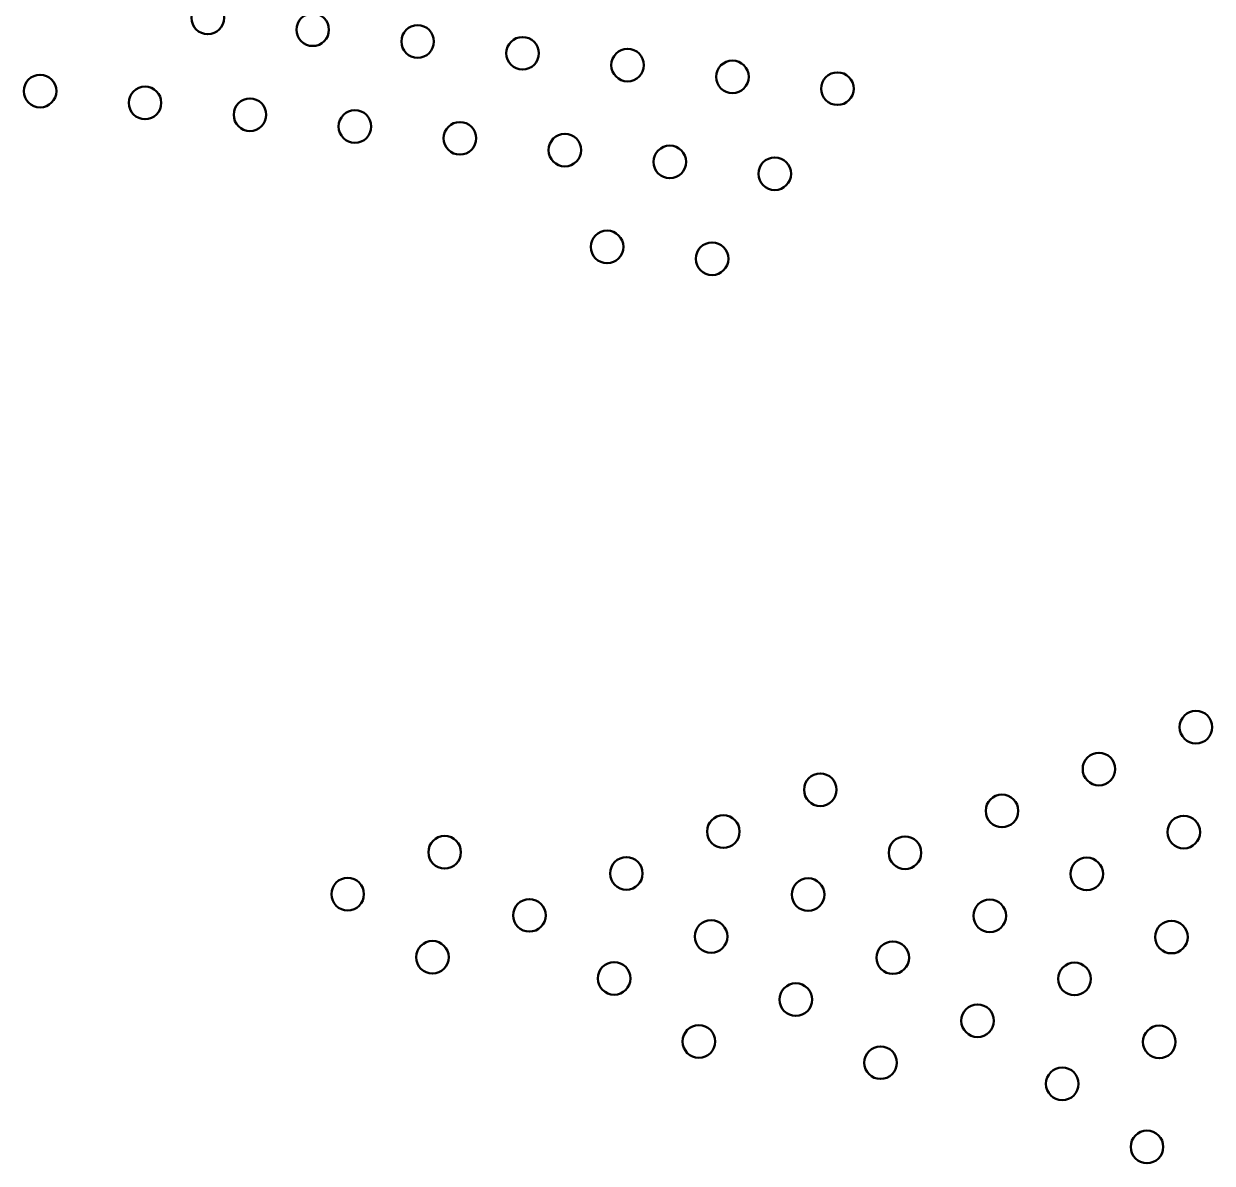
# Model space of a CAD drawing. Header units: inches. Extents: x 17.1 to 30.9, y 2 to 10.
# Drawn here: x 18.07 to 19.842, y 2.507 to 4.205 of the extents above; entities that cross this region are included whole.
import ezdxf

# ---------------------------------------------------------------- set-up
doc = ezdxf.new("R2010")
doc.units = ezdxf.units.IN
doc.header["$MEASUREMENT"] = 0
doc.layers.add('Visible', color=7, linetype='Continuous', lineweight=0)

# ---------------------------------------------------------------- blocks, each defined once
blk = doc.blocks.new('Block_929')
at = {"layer": 'Visible', "color": 7, "lineweight": 50}
blk.add_circle((19.2836, 4.1083), 0.0243, dxfattribs=at)
blk = doc.blocks.new('Block_930')
at = {"layer": 'Visible', "color": 7, "lineweight": 50}
blk.add_circle((19.1271, 4.1259), 0.0243, dxfattribs=at)
blk = doc.blocks.new('Block_931')
at = {"layer": 'Visible', "color": 7, "lineweight": 50}
blk.add_circle((18.9707, 4.1434), 0.0243, dxfattribs=at)
blk = doc.blocks.new('Block_932')
at = {"layer": 'Visible', "color": 7, "lineweight": 50}
blk.add_circle((18.8142, 4.161), 0.0243, dxfattribs=at)
blk = doc.blocks.new('Block_933')
at = {"layer": 'Visible', "color": 7, "lineweight": 50}
blk.add_circle((18.6577, 4.1786), 0.0243, dxfattribs=at)
blk = doc.blocks.new('Block_934')
at = {"layer": 'Visible', "color": 7, "lineweight": 50}
blk.add_circle((18.5012, 4.1962), 0.0243, dxfattribs=at)
blk = doc.blocks.new('Block_935')
at = {"layer": 'Visible', "color": 7, "lineweight": 50}
blk.add_circle((18.3447, 4.2138), 0.0243, dxfattribs=at)
blk = doc.blocks.new('Block_942')
at = {"layer": 'Visible', "color": 7, "lineweight": 50}
blk.add_circle((19.1902, 3.9815), 0.0243, dxfattribs=at)
blk = doc.blocks.new('Block_943')
at = {"layer": 'Visible', "color": 7, "lineweight": 50}
blk.add_circle((19.0337, 3.9991), 0.0243, dxfattribs=at)
blk = doc.blocks.new('Block_944')
at = {"layer": 'Visible', "color": 7, "lineweight": 50}
blk.add_circle((18.8772, 4.0167), 0.0243, dxfattribs=at)
blk = doc.blocks.new('Block_945')
at = {"layer": 'Visible', "color": 7, "lineweight": 50}
blk.add_circle((18.7207, 4.0343), 0.0243, dxfattribs=at)
blk = doc.blocks.new('Block_946')
at = {"layer": 'Visible', "color": 7, "lineweight": 50}
blk.add_circle((18.5642, 4.0519), 0.0243, dxfattribs=at)
blk = doc.blocks.new('Block_947')
at = {"layer": 'Visible', "color": 7, "lineweight": 50}
blk.add_circle((18.4077, 4.0695), 0.0243, dxfattribs=at)
blk = doc.blocks.new('Block_948')
at = {"layer": 'Visible', "color": 7, "lineweight": 50}
blk.add_circle((18.2512, 4.0871), 0.0243, dxfattribs=at)
blk = doc.blocks.new('Block_949')
at = {"layer": 'Visible', "color": 7, "lineweight": 50}
blk.add_circle((18.0947, 4.1047), 0.0243, dxfattribs=at)
blk = doc.blocks.new('Block_950')
at = {"layer": 'Visible', "color": 7, "lineweight": 50}
blk.add_circle((19.0967, 3.8548), 0.0243, dxfattribs=at)
blk = doc.blocks.new('Block_951')
at = {"layer": 'Visible', "color": 7, "lineweight": 50}
blk.add_circle((18.9402, 3.8724), 0.0243, dxfattribs=at)
blk = doc.blocks.new('Block_1512')
at = {"layer": 'Visible', "color": 7, "lineweight": 50}
blk.add_circle((18.698, 2.9701), 0.0243, dxfattribs=at)
blk = doc.blocks.new('Block_1513')
at = {"layer": 'Visible', "color": 7, "lineweight": 50}
blk.add_circle((18.5534, 2.9077), 0.0243, dxfattribs=at)
blk = doc.blocks.new('Block_1514')
at = {"layer": 'Visible', "color": 7, "lineweight": 50}
blk.add_circle((19.2581, 3.0634), 0.0243, dxfattribs=at)
blk = doc.blocks.new('Block_1515')
at = {"layer": 'Visible', "color": 7, "lineweight": 50}
blk.add_circle((19.1135, 3.001), 0.0243, dxfattribs=at)
blk = doc.blocks.new('Block_1516')
at = {"layer": 'Visible', "color": 7, "lineweight": 50}
blk.add_circle((18.9689, 2.9386), 0.0243, dxfattribs=at)
blk = doc.blocks.new('Block_1517')
at = {"layer": 'Visible', "color": 7, "lineweight": 50}
blk.add_circle((18.8243, 2.8761), 0.0243, dxfattribs=at)
blk = doc.blocks.new('Block_1518')
at = {"layer": 'Visible', "color": 7, "lineweight": 50}
blk.add_circle((18.6798, 2.8137), 0.0243, dxfattribs=at)
blk = doc.blocks.new('Block_1519')
at = {"layer": 'Visible', "color": 7, "lineweight": 50}
blk.add_circle((19.8182, 3.1566), 0.0243, dxfattribs=at)
blk = doc.blocks.new('Block_1520')
at = {"layer": 'Visible', "color": 7, "lineweight": 50}
blk.add_circle((19.6736, 3.0942), 0.0243, dxfattribs=at)
blk = doc.blocks.new('Block_1521')
at = {"layer": 'Visible', "color": 7, "lineweight": 50}
blk.add_circle((19.529, 3.0318), 0.0243, dxfattribs=at)
blk = doc.blocks.new('Block_1522')
at = {"layer": 'Visible', "color": 7, "lineweight": 50}
blk.add_circle((19.3844, 2.9694), 0.0243, dxfattribs=at)
blk = doc.blocks.new('Block_1523')
at = {"layer": 'Visible', "color": 7, "lineweight": 50}
blk.add_circle((19.2399, 2.907), 0.0243, dxfattribs=at)
blk = doc.blocks.new('Block_1524')
at = {"layer": 'Visible', "color": 7, "lineweight": 50}
blk.add_circle((19.0953, 2.8446), 0.0243, dxfattribs=at)
blk = doc.blocks.new('Block_1525')
at = {"layer": 'Visible', "color": 7, "lineweight": 50}
blk.add_circle((18.9507, 2.7821), 0.0243, dxfattribs=at)
blk = doc.blocks.new('Block_1528')
at = {"layer": 'Visible', "color": 7, "lineweight": 50}
blk.add_circle((19.8, 3.0002), 0.0243, dxfattribs=at)
blk = doc.blocks.new('Block_1529')
at = {"layer": 'Visible', "color": 7, "lineweight": 50}
blk.add_circle((19.6554, 2.9378), 0.0243, dxfattribs=at)
blk = doc.blocks.new('Block_1530')
at = {"layer": 'Visible', "color": 7, "lineweight": 50}
blk.add_circle((19.5108, 2.8754), 0.0243, dxfattribs=at)
blk = doc.blocks.new('Block_1531')
at = {"layer": 'Visible', "color": 7, "lineweight": 50}
blk.add_circle((19.3662, 2.813), 0.0243, dxfattribs=at)
blk = doc.blocks.new('Block_1532')
at = {"layer": 'Visible', "color": 7, "lineweight": 50}
blk.add_circle((19.2216, 2.7505), 0.0243, dxfattribs=at)
blk = doc.blocks.new('Block_1533')
at = {"layer": 'Visible', "color": 7, "lineweight": 50}
blk.add_circle((19.077, 2.6881), 0.0243, dxfattribs=at)
blk = doc.blocks.new('Block_1537')
at = {"layer": 'Visible', "color": 7, "lineweight": 50}
blk.add_circle((19.7817, 2.8438), 0.0243, dxfattribs=at)
blk = doc.blocks.new('Block_1538')
at = {"layer": 'Visible', "color": 7, "lineweight": 50}
blk.add_circle((19.6371, 2.7814), 0.0243, dxfattribs=at)
blk = doc.blocks.new('Block_1539')
at = {"layer": 'Visible', "color": 7, "lineweight": 50}
blk.add_circle((19.4926, 2.719), 0.0243, dxfattribs=at)
blk = doc.blocks.new('Block_1540')
at = {"layer": 'Visible', "color": 7, "lineweight": 50}
blk.add_circle((19.348, 2.6565), 0.0243, dxfattribs=at)
blk = doc.blocks.new('Block_1545')
at = {"layer": 'Visible', "color": 7, "lineweight": 50}
blk.add_circle((19.7635, 2.6874), 0.0243, dxfattribs=at)
blk = doc.blocks.new('Block_1546')
at = {"layer": 'Visible', "color": 7, "lineweight": 50}
blk.add_circle((19.6189, 2.625), 0.0243, dxfattribs=at)
blk = doc.blocks.new('Block_1552')
at = {"layer": 'Visible', "color": 7, "lineweight": 50}
blk.add_circle((19.7452, 2.5309), 0.0243, dxfattribs=at)

msp = doc.modelspace()

# ---------------------------------------------------------------- block references
at = {"layer": 'Visible'}
for name in ['Block_935', 'Block_934', 'Block_933', 'Block_932', 'Block_931', 'Block_930', 'Block_949', 'Block_929', 'Block_948', 'Block_947', 'Block_946', 'Block_945', 'Block_944', 'Block_943', 'Block_942', 'Block_951', 'Block_950', 'Block_1519', 'Block_1520', 'Block_1514', 'Block_1521', 'Block_1515', 'Block_1528', 'Block_1512', 'Block_1522', 'Block_1516', 'Block_1529', 'Block_1513', 'Block_1523', 'Block_1517', 'Block_1530', 'Block_1524', 'Block_1537', 'Block_1518', 'Block_1531', 'Block_1525', 'Block_1538', 'Block_1532', 'Block_1539', 'Block_1533', 'Block_1545', 'Block_1540', 'Block_1546', 'Block_1552']:
    msp.add_blockref(name, (0, 0), dxfattribs=at)

doc.saveas('drawing.dxf')
